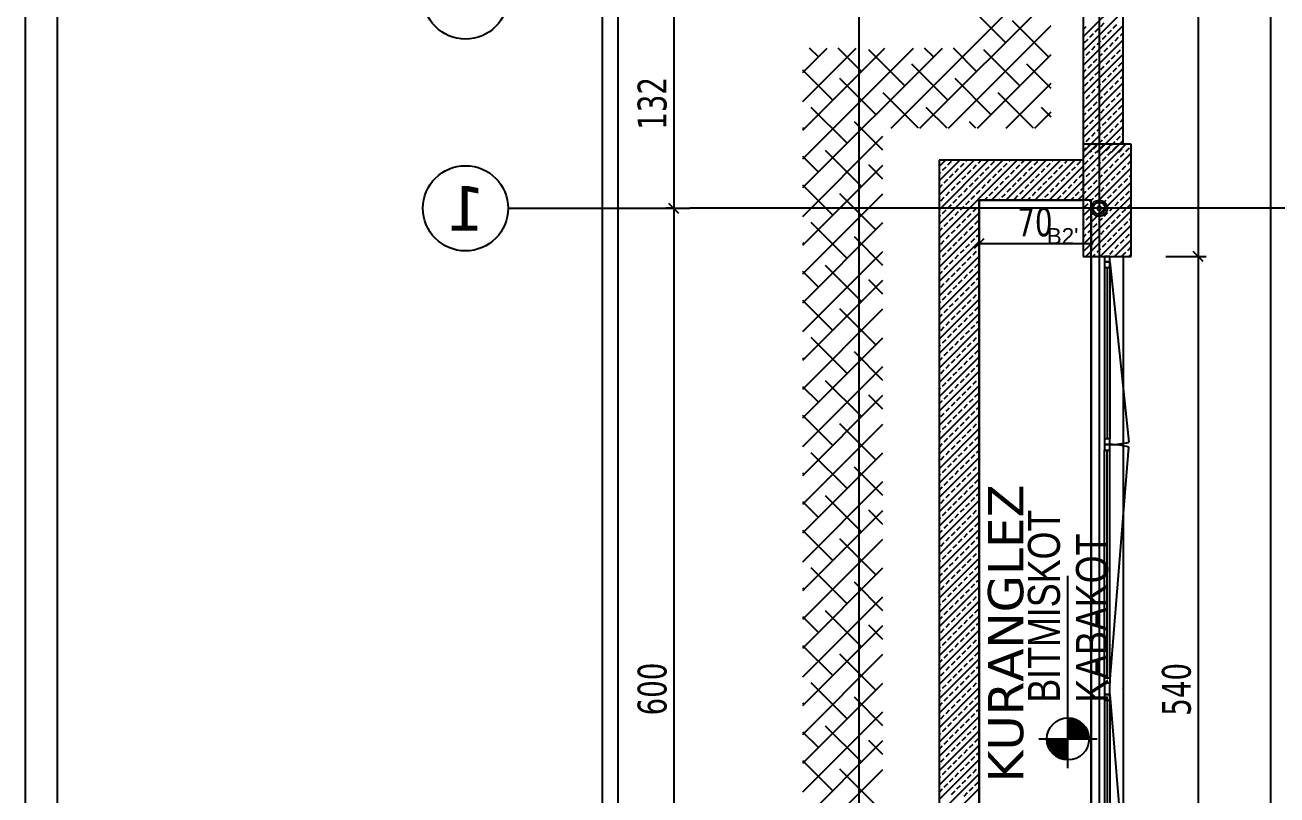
# Model space of a CAD drawing. Header units: millimetres. Extents: x 43168.9 to 43194.6, y -25545.1 to -25543.4.
# Drawn here: x 43170.1119 to 43170.2682, y -25544.0572 to -25543.961 of the extents above; entities that cross this region are included whole.
import ezdxf
from ezdxf.enums import TextEntityAlignment as Align

# ---------------------------------------------------------------- set-up
doc = ezdxf.new("R2010")
doc.units = ezdxf.units.MM
doc.header["$LTSCALE"] = 200
doc.linetypes.add('DASHDOT2', pattern=[0.5, 0.25, -0.125, 0, -0.125])
for name, color, linetype in [('aks_sgh', 5, 'DASHDOT2'), ('arsasiniri_sgh', 10, 'Continuous'), ('cam_sgh', 1, 'Continuous'), ('dograma_sgh', 43, 'Continuous'), ('gor-3_sgh', 191, 'Continuous'), ('gor-4_sgh', 17, 'Continuous'), ('kolon-b.a_sgh', 6, 'Continuous'), ('olcuaks_sgh', 41, 'Continuous'), ('olcuic_sgh', 183, 'Continuous'), ('pafta_sgh', 11, 'Continuous'), ('tarama-betonarme_sgh', 223, 'Continuous'), ('tarama-zemin_sgh', 197, 'Continuous'), ('yazi-merdi_sgh', 9, 'Continuous')]:
    doc.layers.add(name, color=color, linetype=linetype)
doc.styles.add('1-200', font='arial.ttf', dxfattribs={"height": 60})
doc.styles.add('dim', font='VERDANA.TTF', dxfattribs={"width": 0.7})
doc.styles.add('text1', font='VERDANA.TTF')
doc.styles.add('text2', font='arial.ttf')

msp = doc.modelspace()

# ---------------------------------------------------------------- hatches: boundary and pattern name
h = msp.add_hatch(color=256)
edge = h.paths.add_edge_path()
edge.add_arc((43170.246, -25543.98392), 0.001, 0, 360)
edge = h.paths.add_edge_path(flags=16)
edge.add_arc((43170.246, -25543.98392), 0.00075, 0, 360)

# ---------------------------------------------------------------- linework, layer by layer
at = {"color": 0, "linetype": 'ByBlock', "lineweight": -2}
for p, q in [((43170.19228, -25543.98332), (43170.19348, -25543.98452)), ((43170.19348, -25543.98452), (43170.19228, -25543.98332)), ((43170.2462, -25543.98372), (43170.2458, -25543.98372)), ((43170.2458, -25543.98372), (43170.2458, -25543.98412)), ((43170.24607, -25543.98385), (43170.24593, -25543.98399)), ((43170.24607, -25543.98399), (43170.24593, -25543.98385)), ((43170.2462, -25543.98412), (43170.2462, -25543.98372)), ((43170.2458, -25543.98412), (43170.2462, -25543.98412)), ((43170.2316, -25543.98772), (43170.2304, -25543.98892)), ((43170.2444, -25543.98892), (43170.2456, -25543.98772)), ((43170.25774, -25543.98932), (43170.25894, -25543.99052)), ((43170.25894, -25543.99052), (43170.25774, -25543.98932))]:
    msp.add_line(p, q, dxfattribs=at)
for p, q in [((43170.1722, -25543.98392), (43170.19488, -25543.98392)), ((43170.24212, -25544.04754), (43170.2421, -25544.04755)), ((43170.24234, -25544.04755), (43170.2421, -25544.04778)), ((43170.24253, -25544.04758), (43170.2421, -25544.048)), ((43170.24272, -25544.04761), (43170.2421, -25544.04823)), ((43170.24289, -25544.04766), (43170.2421, -25544.04845)), ((43170.24457, -25544.05016), (43170.2421, -25544.04769)), ((43170.24306, -25544.04772), (43170.2421, -25544.04868)), ((43170.24321, -25544.04779), (43170.2421, -25544.0489)), ((43170.24337, -25544.04786), (43170.2421, -25544.04913)), ((43170.24435, -25544.05016), (43170.2421, -25544.04792)), ((43170.2435, -25544.04795), (43170.2421, -25544.04935)), ((43170.24472, -25544.05009), (43170.24218, -25544.04754)), ((43170.24471, -25544.04984), (43170.24242, -25544.04756)), ((43170.24465, -25544.04957), (43170.24269, -25544.0476)), ((43170.24456, -25544.04925), (43170.24301, -25544.0477)), ((43170.24436, -25544.04882), (43170.24345, -25544.04791)), ((43170.24364, -25544.04804), (43170.2421, -25544.04957)), ((43170.24413, -25544.05016), (43170.2421, -25544.04814)), ((43170.24377, -25544.04814), (43170.2421, -25544.0498)), ((43170.24389, -25544.04824), (43170.2421, -25544.05002)), ((43170.2439, -25544.05016), (43170.2421, -25544.04837)), ((43170.24368, -25544.05016), (43170.2421, -25544.04859)), ((43170.24345, -25544.05016), (43170.2421, -25544.04881)), ((43170.24323, -25544.05016), (43170.2421, -25544.04904)), ((43170.243, -25544.05016), (43170.2421, -25544.04926)), ((43170.24278, -25544.05016), (43170.2421, -25544.04949)), ((43170.244, -25544.04835), (43170.24219, -25544.05016)), ((43170.2441, -25544.04847), (43170.24242, -25544.05016)), ((43170.24421, -25544.0486), (43170.24264, -25544.05016)), ((43170.2443, -25544.04873), (43170.24286, -25544.05016)), ((43170.24438, -25544.04887), (43170.24309, -25544.05016)), ((43170.24446, -25544.04902), (43170.24331, -25544.05016)), ((43170.24453, -25544.04917), (43170.24354, -25544.05016)), ((43170.24459, -25544.04933), (43170.24376, -25544.05016)), ((43170.24464, -25544.04951), (43170.24399, -25544.05016)), ((43170.2395, -25544.05016), (43170.23948, -25544.05018)), ((43170.24203, -25544.05278), (43170.23948, -25544.05023)), ((43170.23972, -25544.05016), (43170.23949, -25544.05039)), ((43170.24179, -25544.05276), (43170.2395, -25544.05048)), ((43170.23995, -25544.05016), (43170.23952, -25544.05059)), ((43170.24017, -25544.05016), (43170.23955, -25544.05078)), ((43170.24151, -25544.05271), (43170.23955, -25544.05075)), ((43170.2404, -25544.05016), (43170.23961, -25544.05095)), ((43170.2421, -25544.05263), (43170.23964, -25544.05016)), ((43170.24119, -25544.05262), (43170.23964, -25544.05107)), ((43170.24062, -25544.05016), (43170.23966, -25544.05112)), ((43170.24084, -25544.05016), (43170.23973, -25544.05127)), ((43170.24107, -25544.05016), (43170.2398, -25544.05143)), ((43170.2421, -25544.05241), (43170.23986, -25544.05016)), ((43170.24129, -25544.05016), (43170.23989, -25544.05156)), ((43170.24152, -25544.05016), (43170.23998, -25544.0517)), ((43170.2421, -25544.05218), (43170.24008, -25544.05016)), ((43170.24174, -25544.05016), (43170.24008, -25544.05182)), ((43170.24197, -25544.05016), (43170.24019, -25544.05194)), ((43170.2421, -25544.05025), (43170.24029, -25544.05206)), ((43170.2421, -25544.05196), (43170.24031, -25544.05016)), ((43170.2421, -25544.05047), (43170.24042, -25544.05216)), ((43170.2421, -25544.05173), (43170.24053, -25544.05016)), ((43170.2421, -25544.0507), (43170.24054, -25544.05226)), ((43170.2421, -25544.05092), (43170.24067, -25544.05236)), ((43170.2421, -25544.05151), (43170.24076, -25544.05016)), ((43170.2421, -25544.05128), (43170.24098, -25544.05016)), ((43170.2421, -25544.05106), (43170.24121, -25544.05016)), ((43170.2421, -25544.05084), (43170.24143, -25544.05016)), ((43170.2421, -25544.05061), (43170.24166, -25544.05016)), ((43170.2421, -25544.05039), (43170.24188, -25544.05016)), ((43170.24255, -25544.05016), (43170.2421, -25544.04971)), ((43170.24233, -25544.05016), (43170.2421, -25544.04994)), ((43170.24468, -25544.04969), (43170.24421, -25544.05016)), ((43170.24471, -25544.04989), (43170.24444, -25544.05016)), ((43170.24472, -25544.0501), (43170.24466, -25544.05016)), ((43170.24076, -25544.05241), (43170.23985, -25544.0515)), ((43170.2421, -25544.05115), (43170.24081, -25544.05244)), ((43170.2421, -25544.05137), (43170.24096, -25544.05252)), ((43170.2421, -25544.0516), (43170.24112, -25544.05258)), ((43170.2421, -25544.05182), (43170.24127, -25544.05265)), ((43170.2421, -25544.05204), (43170.24145, -25544.0527)), ((43170.2421, -25544.05227), (43170.24163, -25544.05274)), ((43170.2421, -25544.05249), (43170.24183, -25544.05277)), ((43170.2421, -25544.05272), (43170.24204, -25544.05278))]:
    msp.add_line(p, q)
at = {"color": 0}
for p, q in [((43170.2421, -25544.05379), (43170.2421, -25544.02979)), ((43170.23848, -25544.05016), (43170.24573, -25544.05016))]:
    msp.add_line(p, q, dxfattribs=at)
at = {"linetype": 'Continuous'}
for centre in [(43170.16688, -25543.95748), (43170.16688, -25543.98392)]:
    msp.add_circle(centre, 0.00532, dxfattribs=at)
at = {"color": 0, "linetype": 'Continuous', "lineweight": -2}
for radius in [0.001, 0.00075]:
    msp.add_circle((43170.246, -25543.98392), radius, dxfattribs=at)
at = {"color": 0}
msp.add_circle((43170.2421, -25544.05016), 0.00263, dxfattribs=at)
at = {"layer": 'aks_sgh'}
for p, q in [((43170.216, -25543.74092), (43170.216, -25544.78992)), ((43170.246, -25543.74092), (43170.246, -25544.78992)), ((43171.17088, -25543.98392), (43170.19488, -25543.98392))]:
    msp.add_line(p, q, dxfattribs=at)
at = {"layer": 'arsasiniri_sgh', "color": 14}
msp.add_line((43170.184, -25544.89), (43170.184, -25543.58847), dxfattribs=at)
at = {"layer": 'cam_sgh'}
for p, q in [((43170.247, -25543.99132), (43170.247, -25544.01272)), ((43170.247, -25544.04252), (43170.247, -25544.01412)), ((43170.247, -25544.04532), (43170.247, -25544.07372))]:
    msp.add_line(p, q, dxfattribs=at)
at = {"layer": 'dograma_sgh'}
for p, q in [((43170.24665, -25543.98992), (43170.24665, -25543.99062)), ((43170.24735, -25543.98992), (43170.24665, -25543.98992)), ((43170.24735, -25543.99062), (43170.24735, -25543.98992)), ((43170.24665, -25543.99062), (43170.24735, -25543.99062)), ((43170.24665, -25543.99062), (43170.24665, -25543.99132)), ((43170.24735, -25543.99062), (43170.24665, -25543.99062)), ((43170.24665, -25543.99132), (43170.24735, -25543.99132)), ((43170.24735, -25543.99062), (43170.24971, -25544.01311)), ((43170.24735, -25543.99132), (43170.24735, -25543.99062)), ((43170.24665, -25544.01272), (43170.24665, -25544.01342)), ((43170.24735, -25544.01272), (43170.24665, -25544.01272)), ((43170.24665, -25544.01342), (43170.24665, -25544.01412)), ((43170.24735, -25544.01342), (43170.24665, -25544.01342)), ((43170.24665, -25544.01342), (43170.24735, -25544.01342)), ((43170.24735, -25544.01342), (43170.24735, -25544.01272)), ((43170.24735, -25544.01412), (43170.24735, -25544.01342)), ((43170.24665, -25544.01412), (43170.24735, -25544.01412)), ((43170.24735, -25544.04322), (43170.24971, -25544.01373)), ((43170.24665, -25544.04322), (43170.24665, -25544.04252)), ((43170.24665, -25544.04252), (43170.24735, -25544.04252)), ((43170.24735, -25544.04322), (43170.24665, -25544.04322)), ((43170.24665, -25544.04322), (43170.24665, -25544.04462)), ((43170.24735, -25544.04322), (43170.24665, -25544.04322)), ((43170.24735, -25544.04252), (43170.24735, -25544.04322)), ((43170.24735, -25544.04462), (43170.24735, -25544.04322)), ((43170.24665, -25544.04462), (43170.24735, -25544.04462)), ((43170.24665, -25544.04462), (43170.24665, -25544.04532)), ((43170.24735, -25544.04462), (43170.24665, -25544.04462)), ((43170.24735, -25544.04462), (43170.24971, -25544.07411)), ((43170.24735, -25544.04532), (43170.24735, -25544.04462)), ((43170.24665, -25544.04532), (43170.24735, -25544.04532))]:
    msp.add_line(p, q, dxfattribs=at)
for centre, start, end in [((43170.24735, -25544.00432), 270, 285), ((43170.24735, -25544.02252), 75, 90)]:
    msp.add_arc(centre, 0.0091, start, end, dxfattribs=at)
at = {"layer": 'gor-3_sgh'}
for p, q in [((43170.245, -25543.98992), (43170.245, -25544.09792)), ((43170.249, -25543.98992), (43170.249, -25544.09792))]:
    msp.add_line(p, q, dxfattribs=at)
for p in [(43170.249, -25544.01342), (43170.249, -25544.01362), (43170.249, -25544.04392), (43170.249, -25544.04392)]:
    msp.add_point(p, dxfattribs=at)
at = {"layer": 'gor-4_sgh'}
for p, q in [((43170.24665, -25543.99132), (43170.24665, -25544.01272)), ((43170.24735, -25543.99132), (43170.24735, -25544.01272)), ((43170.24665, -25544.04252), (43170.24665, -25544.01412)), ((43170.24735, -25544.04252), (43170.24735, -25544.01412)), ((43170.24665, -25544.04532), (43170.24665, -25544.07372)), ((43170.24735, -25544.04532), (43170.24735, -25544.07372))]:
    msp.add_line(p, q, dxfattribs=at)
at = {"layer": 'kolon-b.a_sgh'}
for p, q in [((43170.244, -25543.91192), (43170.244, -25543.97792)), ((43170.249, -25543.97592), (43170.249, -25543.91192)), ((43170.25, -25543.97592), (43170.244, -25543.97592)), ((43170.244, -25543.97592), (43170.244, -25543.98992)), ((43170.25, -25543.98992), (43170.25, -25543.97592)), ((43170.244, -25543.97792), (43170.226, -25543.97792)), ((43170.226, -25543.97792), (43170.226, -25544.10992)), ((43170.231, -25544.10492), (43170.231, -25543.98292)), ((43170.231, -25543.98292), (43170.244, -25543.98292)), ((43170.244, -25543.98992), (43170.25, -25543.98992))]:
    msp.add_line(p, q, dxfattribs=at)
at = {"layer": 'olcuaks_sgh'}
for p, q in [((43170.18588, -25543.79213), (43170.18588, -25544.78874)), ((43170.19288, -25543.95723), (43170.19288, -25543.98417)), ((43170.19288, -25543.98367), (43170.19288, -25544.10417)), ((43170.19288, -25543.98392), (43170.19188, -25543.98392)), ((43170.19288, -25543.98392), (43170.19188, -25543.98392))]:
    msp.add_line(p, q, dxfattribs=at)
at = {"layer": 'olcuic_sgh'}
for p, q in [((43170.25834, -25543.91167), (43170.25834, -25543.99017)), ((43170.26739, -25543.91167), (43170.26739, -25544.78367)), ((43170.231, -25543.98492), (43170.231, -25543.98932)), ((43170.245, -25543.98492), (43170.245, -25543.98932)), ((43170.23075, -25543.98832), (43170.24525, -25543.98832)), ((43170.25434, -25543.98992), (43170.25934, -25543.98992)), ((43170.25434, -25543.98992), (43170.25934, -25543.98992)), ((43170.25834, -25543.98967), (43170.25834, -25544.09817))]:
    msp.add_line(p, q, dxfattribs=at)
at = {"layer": 'pafta_sgh'}
for p, q in [((43170.11188, -25543.526), (43170.11188, -25544.954)), ((43170.11588, -25543.53), (43170.11588, -25544.95))]:
    msp.add_line(p, q, dxfattribs=at)
at = {"layer": 'tarama-betonarme_sgh'}
for p, q in [((43170.244, -25543.96251), (43170.249, -25543.95751)), ((43170.244, -25543.9643), (43170.249, -25543.9593)), ((43170.244, -25543.9661), (43170.249, -25543.9611)), ((43170.244, -25543.96161), (43170.24439, -25543.96122)), ((43170.24551, -25543.96189), (43170.24596, -25543.96144)), ((43170.24619, -25543.96122), (43170.24664, -25543.96077)), ((43170.24709, -25543.96212), (43170.24754, -25543.96167)), ((43170.24776, -25543.96144), (43170.24821, -25543.96099)), ((43170.244, -25543.9679), (43170.249, -25543.9629)), ((43170.24417, -25543.96324), (43170.24462, -25543.96279)), ((43170.24484, -25543.96256), (43170.24529, -25543.96212)), ((43170.24574, -25543.96346), (43170.24619, -25543.96301)), ((43170.24641, -25543.96279), (43170.24686, -25543.96234)), ((43170.24731, -25543.96369), (43170.24776, -25543.96324)), ((43170.24798, -25543.96301), (43170.24843, -25543.96256)), ((43170.24866, -25543.96234), (43170.249, -25543.962)), ((43170.244, -25543.96969), (43170.249, -25543.96469)), ((43170.244, -25543.9652), (43170.24417, -25543.96503)), ((43170.24439, -25543.96481), (43170.24484, -25543.96436)), ((43170.24507, -25543.96414), (43170.24551, -25543.96369)), ((43170.24596, -25543.96503), (43170.24641, -25543.96458)), ((43170.24664, -25543.96436), (43170.24709, -25543.96391)), ((43170.24754, -25543.96526), (43170.24798, -25543.96481)), ((43170.24821, -25543.96458), (43170.24866, -25543.96414)), ((43170.24888, -25543.96391), (43170.249, -25543.96379)), ((43170.244, -25543.97149), (43170.249, -25543.96649)), ((43170.244, -25543.967), (43170.24439, -25543.96661)), ((43170.24462, -25543.96638), (43170.24507, -25543.96593)), ((43170.24529, -25543.96571), (43170.24574, -25543.96526)), ((43170.24619, -25543.96661), (43170.24664, -25543.96616)), ((43170.24686, -25543.96593), (43170.24731, -25543.96548)), ((43170.24776, -25543.96683), (43170.24821, -25543.96638)), ((43170.24843, -25543.96616), (43170.24888, -25543.96571)), ((43170.24417, -25543.96863), (43170.24462, -25543.96818)), ((43170.24484, -25543.96795), (43170.24529, -25543.9675)), ((43170.24551, -25543.96728), (43170.24596, -25543.96683)), ((43170.24641, -25543.96818), (43170.24686, -25543.96773)), ((43170.24709, -25543.9675), (43170.24754, -25543.96705)), ((43170.24798, -25543.9684), (43170.24843, -25543.96795)), ((43170.24866, -25543.96773), (43170.249, -25543.96739)), ((43170.244, -25543.97328), (43170.249, -25543.96828)), ((43170.24439, -25543.9702), (43170.24484, -25543.96975)), ((43170.24507, -25543.96952), (43170.24551, -25543.96907)), ((43170.24574, -25543.96885), (43170.24619, -25543.9684)), ((43170.24664, -25543.96975), (43170.24709, -25543.9693)), ((43170.24731, -25543.96907), (43170.24776, -25543.96863)), ((43170.24821, -25543.96997), (43170.24866, -25543.96952)), ((43170.24888, -25543.9693), (43170.249, -25543.96918)), ((43170.244, -25543.97508), (43170.249, -25543.97008)), ((43170.244, -25543.97059), (43170.24417, -25543.97042)), ((43170.24462, -25543.97177), (43170.24507, -25543.97132)), ((43170.24529, -25543.9711), (43170.24574, -25543.97065)), ((43170.24596, -25543.97042), (43170.24641, -25543.96997)), ((43170.24686, -25543.97132), (43170.24731, -25543.97087)), ((43170.24754, -25543.97065), (43170.24798, -25543.9702)), ((43170.24843, -25543.97154), (43170.24888, -25543.9711)), ((43170.244, -25543.97688), (43170.249, -25543.97188)), ((43170.244, -25543.97239), (43170.24439, -25543.97199)), ((43170.24484, -25543.97334), (43170.24529, -25543.97289)), ((43170.24551, -25543.97267), (43170.24596, -25543.97222)), ((43170.24619, -25543.97199), (43170.24664, -25543.97154)), ((43170.24709, -25543.97289), (43170.24754, -25543.97244)), ((43170.24776, -25543.97222), (43170.24821, -25543.97177)), ((43170.24866, -25543.97312), (43170.249, -25543.97277)), ((43170.24417, -25543.97401), (43170.24462, -25543.97356)), ((43170.24507, -25543.97491), (43170.24551, -25543.97446)), ((43170.24574, -25543.97424), (43170.24619, -25543.97379)), ((43170.24575, -25543.97692), (43170.249, -25543.97367)), ((43170.24641, -25543.97356), (43170.24686, -25543.97312)), ((43170.24731, -25543.97446), (43170.24776, -25543.97401)), ((43170.24798, -25543.97379), (43170.24843, -25543.97334)), ((43170.244, -25543.97598), (43170.24417, -25543.97581)), ((43170.244, -25543.97767), (43170.24575, -25543.97592)), ((43170.244, -25543.97947), (43170.24755, -25543.97592)), ((43170.244, -25543.98126), (43170.24934, -25543.97592)), ((43170.24439, -25543.97559), (43170.24484, -25543.97514)), ((43170.24462, -25543.97616), (43170.24485, -25543.97592)), ((43170.24529, -25543.97648), (43170.24574, -25543.97603)), ((43170.24596, -25543.97581), (43170.24641, -25543.97536)), ((43170.24619, -25543.97638), (43170.24664, -25543.97593)), ((43170.24664, -25543.97514), (43170.24709, -25543.97469)), ((43170.24754, -25543.97603), (43170.24798, -25543.97559)), ((43170.24755, -25543.97692), (43170.249, -25543.97547)), ((43170.24821, -25543.97536), (43170.24866, -25543.97491)), ((43170.24843, -25543.97593), (43170.24845, -25543.97592)), ((43170.24888, -25543.97469), (43170.249, -25543.97457)), ((43170.244, -25543.97677), (43170.24439, -25543.97638)), ((43170.244, -25543.98306), (43170.25, -25543.97706)), ((43170.24484, -25543.97773), (43170.24529, -25543.97728)), ((43170.24485, -25543.97692), (43170.24507, -25543.97671)), ((43170.24551, -25543.97705), (43170.24596, -25543.97661)), ((43170.24641, -25543.97795), (43170.24686, -25543.9775)), ((43170.24686, -25543.97671), (43170.24731, -25543.97626)), ((43170.24709, -25543.97728), (43170.24754, -25543.97683)), ((43170.24776, -25543.97661), (43170.24821, -25543.97616)), ((43170.24845, -25543.97692), (43170.24888, -25543.97648)), ((43170.24866, -25543.9775), (43170.24911, -25543.97705)), ((43170.24933, -25543.97683), (43170.24978, -25543.97638)), ((43170.226, -25543.97871), (43170.22679, -25543.97792)), ((43170.226, -25543.98051), (43170.22859, -25543.97792)), ((43170.226, -25543.9823), (43170.23038, -25543.97792)), ((43170.226, -25543.9841), (43170.23218, -25543.97792)), ((43170.226, -25543.9859), (43170.23398, -25543.97792)), ((43170.226, -25543.98769), (43170.23577, -25543.97792)), ((43170.22643, -25543.97918), (43170.22688, -25543.97873)), ((43170.22711, -25543.9785), (43170.22755, -25543.97805)), ((43170.228, -25543.9794), (43170.22845, -25543.97895)), ((43170.22868, -25543.97873), (43170.22913, -25543.97828)), ((43170.22935, -25543.97805), (43170.22949, -25543.97792)), ((43170.22957, -25543.97963), (43170.23002, -25543.97918)), ((43170.23025, -25543.97895), (43170.2307, -25543.9785)), ((43170.23092, -25543.97828), (43170.23128, -25543.97792)), ((43170.23182, -25543.97918), (43170.23227, -25543.97873)), ((43170.23249, -25543.9785), (43170.23294, -25543.97805)), ((43170.23257, -25543.98292), (43170.23757, -25543.97792)), ((43170.23339, -25543.9794), (43170.23384, -25543.97895)), ((43170.23406, -25543.97873), (43170.23451, -25543.97828)), ((43170.23436, -25543.98292), (43170.23936, -25543.97792)), ((43170.23474, -25543.97805), (43170.23487, -25543.97792)), ((43170.23496, -25543.97963), (43170.23541, -25543.97918)), ((43170.23564, -25543.97895), (43170.23609, -25543.9785)), ((43170.23616, -25543.98292), (43170.24116, -25543.97792)), ((43170.23631, -25543.97828), (43170.23667, -25543.97792)), ((43170.23721, -25543.97918), (43170.23766, -25543.97873)), ((43170.23788, -25543.9785), (43170.23833, -25543.97805)), ((43170.23796, -25543.98292), (43170.24296, -25543.97792)), ((43170.23878, -25543.9794), (43170.23923, -25543.97895)), ((43170.23945, -25543.97873), (43170.2399, -25543.97828)), ((43170.23975, -25543.98292), (43170.244, -25543.97867)), ((43170.24013, -25543.97805), (43170.24026, -25543.97792)), ((43170.24035, -25543.97963), (43170.2408, -25543.97918)), ((43170.24102, -25543.97895), (43170.24147, -25543.9785)), ((43170.2417, -25543.97828), (43170.24206, -25543.97792)), ((43170.2426, -25543.97918), (43170.24305, -25543.97873)), ((43170.24327, -25543.9785), (43170.24372, -25543.97805)), ((43170.244, -25543.98486), (43170.25, -25543.97886)), ((43170.24417, -25543.9784), (43170.24462, -25543.97795)), ((43170.24507, -25543.9793), (43170.24551, -25543.97885)), ((43170.24574, -25543.97863), (43170.24619, -25543.97818)), ((43170.24664, -25543.97952), (43170.24709, -25543.97908)), ((43170.24731, -25543.97885), (43170.24776, -25543.9784)), ((43170.24798, -25543.97818), (43170.24843, -25543.97773)), ((43170.24888, -25543.97908), (43170.24933, -25543.97863)), ((43170.24956, -25543.9784), (43170.25, -25543.97796)), ((43170.226, -25543.97961), (43170.22621, -25543.9794)), ((43170.22666, -25543.98075), (43170.22711, -25543.9803)), ((43170.22733, -25543.98008), (43170.22778, -25543.97963)), ((43170.22823, -25543.98097), (43170.22868, -25543.98052)), ((43170.2289, -25543.9803), (43170.22935, -25543.97985)), ((43170.23047, -25543.98052), (43170.23092, -25543.98008)), ((43170.23115, -25543.97985), (43170.2316, -25543.9794)), ((43170.23204, -25543.98075), (43170.23249, -25543.9803)), ((43170.23272, -25543.98008), (43170.23317, -25543.97963)), ((43170.23362, -25543.98097), (43170.23406, -25543.98052)), ((43170.23429, -25543.9803), (43170.23474, -25543.97985)), ((43170.23586, -25543.98052), (43170.23631, -25543.98008)), ((43170.23653, -25543.97985), (43170.23698, -25543.9794)), ((43170.23743, -25543.98075), (43170.23788, -25543.9803)), ((43170.23811, -25543.98008), (43170.23856, -25543.97963)), ((43170.239, -25543.98097), (43170.23945, -25543.98052)), ((43170.23968, -25543.9803), (43170.24013, -25543.97985)), ((43170.24125, -25543.98052), (43170.2417, -25543.98008)), ((43170.24155, -25543.98292), (43170.244, -25543.98047)), ((43170.24192, -25543.97985), (43170.24237, -25543.9794)), ((43170.24282, -25543.98075), (43170.24327, -25543.9803)), ((43170.24349, -25543.98008), (43170.24394, -25543.97963)), ((43170.244, -25543.98037), (43170.24417, -25543.9802)), ((43170.244, -25543.98665), (43170.25, -25543.98065)), ((43170.24439, -25543.97997), (43170.24484, -25543.97952)), ((43170.24529, -25543.98087), (43170.24574, -25543.98042)), ((43170.24596, -25543.9802), (43170.24641, -25543.97975)), ((43170.24686, -25543.9811), (43170.24731, -25543.98065)), ((43170.24754, -25543.98042), (43170.24798, -25543.97997)), ((43170.24821, -25543.97975), (43170.24866, -25543.9793)), ((43170.24911, -25543.98065), (43170.24956, -25543.9802)), ((43170.24978, -25543.97997), (43170.25, -25543.97975)), ((43170.226, -25543.98141), (43170.22643, -25543.98097)), ((43170.22688, -25543.98232), (43170.22733, -25543.98187)), ((43170.22755, -25543.98165), (43170.228, -25543.9812)), ((43170.22845, -25543.98255), (43170.2289, -25543.9821)), ((43170.22913, -25543.98187), (43170.22957, -25543.98142)), ((43170.2298, -25543.9812), (43170.23025, -25543.98075)), ((43170.2307, -25543.9821), (43170.23115, -25543.98165)), ((43170.23137, -25543.98142), (43170.23182, -25543.98097)), ((43170.23227, -25543.98232), (43170.23272, -25543.98187)), ((43170.23294, -25543.98165), (43170.23339, -25543.9812)), ((43170.23384, -25543.98255), (43170.23429, -25543.9821)), ((43170.23451, -25543.98187), (43170.23496, -25543.98142)), ((43170.23519, -25543.9812), (43170.23564, -25543.98075)), ((43170.23609, -25543.9821), (43170.23653, -25543.98165)), ((43170.23676, -25543.98142), (43170.23721, -25543.98097)), ((43170.23766, -25543.98232), (43170.23811, -25543.98187)), ((43170.23833, -25543.98165), (43170.23878, -25543.9812)), ((43170.23923, -25543.98255), (43170.23968, -25543.9821)), ((43170.2399, -25543.98187), (43170.24035, -25543.98142)), ((43170.24058, -25543.9812), (43170.24102, -25543.98075)), ((43170.24147, -25543.9821), (43170.24192, -25543.98165)), ((43170.24215, -25543.98142), (43170.2426, -25543.98097)), ((43170.24305, -25543.98232), (43170.24349, -25543.98187)), ((43170.24334, -25543.98292), (43170.244, -25543.98226)), ((43170.24372, -25543.98165), (43170.244, -25543.98137)), ((43170.244, -25543.98216), (43170.24439, -25543.98177)), ((43170.24462, -25543.98155), (43170.24507, -25543.9811)), ((43170.24551, -25543.98244), (43170.24596, -25543.98199)), ((43170.24619, -25543.98177), (43170.24664, -25543.98132)), ((43170.24709, -25543.98267), (43170.24754, -25543.98222)), ((43170.24776, -25543.98199), (43170.24821, -25543.98155)), ((43170.24843, -25543.98132), (43170.24888, -25543.98087)), ((43170.24933, -25543.98222), (43170.24978, -25543.98177)), ((43170.22621, -25543.98299), (43170.22666, -25543.98255)), ((43170.22711, -25543.98389), (43170.22755, -25543.98344)), ((43170.22778, -25543.98322), (43170.22823, -25543.98277)), ((43170.22868, -25543.98412), (43170.22913, -25543.98367)), ((43170.22935, -25543.98344), (43170.2298, -25543.98299)), ((43170.23002, -25543.98277), (43170.23047, -25543.98232)), ((43170.23092, -25543.98367), (43170.231, -25543.98359)), ((43170.23167, -25543.98292), (43170.23204, -25543.98255)), ((43170.23347, -25543.98292), (43170.23362, -25543.98277)), ((43170.23541, -25543.98277), (43170.23586, -25543.98232)), ((43170.23706, -25543.98292), (43170.23743, -25543.98255)), ((43170.23885, -25543.98292), (43170.239, -25543.98277)), ((43170.2408, -25543.98277), (43170.24125, -25543.98232)), ((43170.24245, -25543.98292), (43170.24282, -25543.98255)), ((43170.244, -25543.98845), (43170.25, -25543.98245)), ((43170.24417, -25543.98379), (43170.24462, -25543.98334)), ((43170.24484, -25543.98312), (43170.24529, -25543.98267)), ((43170.24574, -25543.98401), (43170.24619, -25543.98357)), ((43170.24641, -25543.98334), (43170.24686, -25543.98289)), ((43170.24731, -25543.98424), (43170.24776, -25543.98379)), ((43170.24798, -25543.98357), (43170.24843, -25543.98312)), ((43170.24866, -25543.98289), (43170.24911, -25543.98244)), ((43170.24956, -25543.98379), (43170.25, -25543.98335)), ((43170.226, -25543.98949), (43170.231, -25543.98449)), ((43170.226, -25543.985), (43170.22621, -25543.98479)), ((43170.22643, -25543.98457), (43170.22688, -25543.98412)), ((43170.22733, -25543.98546), (43170.22778, -25543.98501)), ((43170.228, -25543.98479), (43170.22845, -25543.98434)), ((43170.2289, -25543.98569), (43170.22935, -25543.98524)), ((43170.22957, -25543.98501), (43170.23002, -25543.98457)), ((43170.23025, -25543.98434), (43170.2307, -25543.98389)), ((43170.24432, -25543.98992), (43170.25, -25543.98424)), ((43170.24439, -25543.98536), (43170.24484, -25543.98491)), ((43170.24507, -25543.98469), (43170.24551, -25543.98424)), ((43170.24596, -25543.98559), (43170.24641, -25543.98514)), ((43170.24664, -25543.98491), (43170.24709, -25543.98446)), ((43170.24754, -25543.98581), (43170.24798, -25543.98536)), ((43170.24821, -25543.98514), (43170.24866, -25543.98469)), ((43170.24888, -25543.98446), (43170.24933, -25543.98401)), ((43170.24978, -25543.98536), (43170.25, -25543.98514)), ((43170.226, -25543.99128), (43170.231, -25543.98628)), ((43170.226, -25543.98679), (43170.22643, -25543.98636)), ((43170.22666, -25543.98614), (43170.22711, -25543.98569)), ((43170.22755, -25543.98704), (43170.228, -25543.98659)), ((43170.22823, -25543.98636), (43170.22868, -25543.98591)), ((43170.22913, -25543.98726), (43170.22957, -25543.98681)), ((43170.2298, -25543.98659), (43170.23025, -25543.98614)), ((43170.23047, -25543.98591), (43170.23092, -25543.98546)), ((43170.244, -25543.98575), (43170.24417, -25543.98559)), ((43170.24462, -25543.98693), (43170.24507, -25543.98648)), ((43170.24529, -25543.98626), (43170.24574, -25543.98581)), ((43170.24612, -25543.98992), (43170.25, -25543.98604)), ((43170.24619, -25543.98716), (43170.24664, -25543.98671)), ((43170.24686, -25543.98648), (43170.24731, -25543.98604)), ((43170.24776, -25543.98738), (43170.24821, -25543.98693)), ((43170.24843, -25543.98671), (43170.24888, -25543.98626)), ((43170.24911, -25543.98604), (43170.24956, -25543.98559)), ((43170.226, -25543.99308), (43170.231, -25543.98808)), ((43170.22621, -25543.98838), (43170.22666, -25543.98793)), ((43170.22688, -25543.98771), (43170.22733, -25543.98726)), ((43170.22778, -25543.98861), (43170.22823, -25543.98816)), ((43170.22845, -25543.98793), (43170.2289, -25543.98748)), ((43170.22935, -25543.98883), (43170.2298, -25543.98838)), ((43170.23002, -25543.98816), (43170.23047, -25543.98771)), ((43170.2307, -25543.98748), (43170.231, -25543.98718)), ((43170.244, -25543.98755), (43170.24439, -25543.98716)), ((43170.24484, -25543.9885), (43170.24529, -25543.98806)), ((43170.24551, -25543.98783), (43170.24596, -25543.98738)), ((43170.24641, -25543.98873), (43170.24686, -25543.98828)), ((43170.24709, -25543.98806), (43170.24754, -25543.98761)), ((43170.24792, -25543.98992), (43170.25, -25543.98784)), ((43170.24798, -25543.98895), (43170.24843, -25543.9885)), ((43170.24866, -25543.98828), (43170.24911, -25543.98783)), ((43170.24933, -25543.98761), (43170.24978, -25543.98716)), ((43170.226, -25543.99488), (43170.231, -25543.98988)), ((43170.22643, -25543.98995), (43170.22688, -25543.9895)), ((43170.22711, -25543.98928), (43170.22755, -25543.98883)), ((43170.228, -25543.99018), (43170.22845, -25543.98973)), ((43170.22868, -25543.9895), (43170.22913, -25543.98906)), ((43170.22957, -25543.9904), (43170.23002, -25543.98995)), ((43170.23025, -25543.98973), (43170.2307, -25543.98928)), ((43170.23092, -25543.98906), (43170.231, -25543.98898)), ((43170.24417, -25543.98918), (43170.24462, -25543.98873)), ((43170.24522, -25543.98992), (43170.24551, -25543.98963)), ((43170.24574, -25543.9894), (43170.24619, -25543.98895)), ((43170.24702, -25543.98992), (43170.24709, -25543.98985)), ((43170.24731, -25543.98963), (43170.24776, -25543.98918)), ((43170.24888, -25543.98985), (43170.24933, -25543.9894)), ((43170.24956, -25543.98918), (43170.25, -25543.98873)), ((43170.24971, -25543.98992), (43170.25, -25543.98963)), ((43170.226, -25543.99039), (43170.22621, -25543.99018)), ((43170.226, -25543.99667), (43170.231, -25543.99167)), ((43170.22666, -25543.99153), (43170.22711, -25543.99108)), ((43170.22733, -25543.99085), (43170.22778, -25543.9904)), ((43170.22823, -25543.99175), (43170.22868, -25543.9913)), ((43170.2289, -25543.99108), (43170.22935, -25543.99063)), ((43170.2298, -25543.99197), (43170.23025, -25543.99153)), ((43170.23047, -25543.9913), (43170.23092, -25543.99085)), ((43170.226, -25543.99218), (43170.22643, -25543.99175)), ((43170.22688, -25543.9931), (43170.22733, -25543.99265)), ((43170.22755, -25543.99242), (43170.228, -25543.99197)), ((43170.22845, -25543.99332), (43170.2289, -25543.99287)), ((43170.22913, -25543.99265), (43170.22957, -25543.9922)), ((43170.23002, -25543.99355), (43170.23047, -25543.9931)), ((43170.2307, -25543.99287), (43170.231, -25543.99257)), ((43170.226, -25543.99847), (43170.231, -25543.99347)), ((43170.22621, -25543.99377), (43170.22666, -25543.99332)), ((43170.22711, -25543.99467), (43170.22755, -25543.99422)), ((43170.22778, -25543.99399), (43170.22823, -25543.99355)), ((43170.22868, -25543.99489), (43170.22913, -25543.99444)), ((43170.22935, -25543.99422), (43170.2298, -25543.99377)), ((43170.23025, -25543.99512), (43170.2307, -25543.99467)), ((43170.23092, -25543.99444), (43170.231, -25543.99437)), ((43170.226, -25544.00026), (43170.231, -25543.99526)), ((43170.226, -25543.99577), (43170.22621, -25543.99557)), ((43170.22643, -25543.99534), (43170.22688, -25543.99489)), ((43170.22733, -25543.99624), (43170.22778, -25543.99579)), ((43170.228, -25543.99557), (43170.22845, -25543.99512)), ((43170.2289, -25543.99646), (43170.22935, -25543.99602)), ((43170.22957, -25543.99579), (43170.23002, -25543.99534)), ((43170.23047, -25543.99669), (43170.23092, -25543.99624)), ((43170.226, -25544.00206), (43170.231, -25543.99706)), ((43170.226, -25543.99757), (43170.22643, -25543.99714)), ((43170.22666, -25543.99691), (43170.22711, -25543.99646)), ((43170.22755, -25543.99781), (43170.228, -25543.99736)), ((43170.22823, -25543.99714), (43170.22868, -25543.99669)), ((43170.22913, -25543.99804), (43170.22957, -25543.99759)), ((43170.2298, -25543.99736), (43170.23025, -25543.99691)), ((43170.226, -25544.00386), (43170.231, -25543.99886)), ((43170.22621, -25543.99916), (43170.22666, -25543.99871)), ((43170.22688, -25543.99849), (43170.22733, -25543.99804)), ((43170.22778, -25543.99938), (43170.22823, -25543.99893)), ((43170.22845, -25543.99871), (43170.2289, -25543.99826)), ((43170.22935, -25543.99961), (43170.2298, -25543.99916)), ((43170.23002, -25543.99893), (43170.23047, -25543.99849)), ((43170.2307, -25543.99826), (43170.231, -25543.99796)), ((43170.226, -25544.00565), (43170.231, -25544.00065)), ((43170.226, -25544.00116), (43170.22621, -25544.00095)), ((43170.22643, -25544.00073), (43170.22688, -25544.00028)), ((43170.22711, -25544.00006), (43170.22755, -25543.99961)), ((43170.228, -25544.00095), (43170.22845, -25544.00051)), ((43170.22868, -25544.00028), (43170.22913, -25543.99983)), ((43170.22957, -25544.00118), (43170.23002, -25544.00073)), ((43170.23025, -25544.00051), (43170.2307, -25544.00006)), ((43170.23092, -25543.99983), (43170.231, -25543.99975)), ((43170.226, -25544.00745), (43170.231, -25544.00245)), ((43170.226, -25544.00296), (43170.22643, -25544.00253)), ((43170.22666, -25544.0023), (43170.22711, -25544.00185)), ((43170.22733, -25544.00163), (43170.22778, -25544.00118)), ((43170.22823, -25544.00253), (43170.22868, -25544.00208)), ((43170.2289, -25544.00185), (43170.22935, -25544.0014)), ((43170.2298, -25544.00275), (43170.23025, -25544.0023)), ((43170.23047, -25544.00208), (43170.23092, -25544.00163)), ((43170.22621, -25544.00455), (43170.22666, -25544.0041)), ((43170.22688, -25544.00387), (43170.22733, -25544.00342)), ((43170.22755, -25544.0032), (43170.228, -25544.00275)), ((43170.22845, -25544.0041), (43170.2289, -25544.00365)), ((43170.22913, -25544.00342), (43170.22957, -25544.00298)), ((43170.23002, -25544.00432), (43170.23047, -25544.00387)), ((43170.2307, -25544.00365), (43170.231, -25544.00335)), ((43170.226, -25544.00924), (43170.231, -25544.00424)), ((43170.22643, -25544.00612), (43170.22688, -25544.00567)), ((43170.22711, -25544.00544), (43170.22755, -25544.005)), ((43170.22778, -25544.00477), (43170.22823, -25544.00432)), ((43170.22868, -25544.00567), (43170.22913, -25544.00522)), ((43170.22935, -25544.005), (43170.2298, -25544.00455)), ((43170.23025, -25544.00589), (43170.2307, -25544.00544)), ((43170.23092, -25544.00522), (43170.231, -25544.00514)), ((43170.226, -25544.01104), (43170.231, -25544.00604)), ((43170.226, -25544.00655), (43170.22621, -25544.00634)), ((43170.22666, -25544.00769), (43170.22711, -25544.00724)), ((43170.22733, -25544.00702), (43170.22778, -25544.00657)), ((43170.228, -25544.00634), (43170.22845, -25544.00589)), ((43170.2289, -25544.00724), (43170.22935, -25544.00679)), ((43170.22957, -25544.00657), (43170.23002, -25544.00612)), ((43170.23047, -25544.00747), (43170.23092, -25544.00702)), ((43170.226, -25544.01284), (43170.231, -25544.00784)), ((43170.226, -25544.00835), (43170.22643, -25544.00791)), ((43170.22688, -25544.00926), (43170.22733, -25544.00881)), ((43170.22755, -25544.00859), (43170.228, -25544.00814)), ((43170.22823, -25544.00791), (43170.22868, -25544.00747)), ((43170.22913, -25544.00881), (43170.22957, -25544.00836)), ((43170.2298, -25544.00814), (43170.23025, -25544.00769)), ((43170.2307, -25544.00904), (43170.231, -25544.00873)), ((43170.226, -25544.01463), (43170.231, -25544.00963)), ((43170.22621, -25544.00993), (43170.22666, -25544.00949)), ((43170.22711, -25544.01083), (43170.22755, -25544.01038)), ((43170.22778, -25544.01016), (43170.22823, -25544.00971)), ((43170.22845, -25544.00949), (43170.2289, -25544.00904)), ((43170.22935, -25544.01038), (43170.2298, -25544.00993)), ((43170.23002, -25544.00971), (43170.23047, -25544.00926)), ((43170.226, -25544.01643), (43170.231, -25544.01143)), ((43170.226, -25544.01194), (43170.22621, -25544.01173)), ((43170.22643, -25544.01151), (43170.22688, -25544.01106)), ((43170.22733, -25544.0124), (43170.22778, -25544.01196)), ((43170.228, -25544.01173), (43170.22845, -25544.01128)), ((43170.22868, -25544.01106), (43170.22913, -25544.01061)), ((43170.22957, -25544.01196), (43170.23002, -25544.01151)), ((43170.23025, -25544.01128), (43170.2307, -25544.01083)), ((43170.23092, -25544.01061), (43170.231, -25544.01053)), ((43170.226, -25544.01822), (43170.231, -25544.01322)), ((43170.226, -25544.01373), (43170.22643, -25544.0133)), ((43170.22666, -25544.01308), (43170.22711, -25544.01263)), ((43170.22755, -25544.01398), (43170.228, -25544.01353)), ((43170.22823, -25544.0133), (43170.22868, -25544.01285)), ((43170.2289, -25544.01263), (43170.22935, -25544.01218)), ((43170.2298, -25544.01353), (43170.23025, -25544.01308)), ((43170.23047, -25544.01285), (43170.23092, -25544.0124)), ((43170.226, -25544.02002), (43170.231, -25544.01502)), ((43170.22621, -25544.01532), (43170.22666, -25544.01487)), ((43170.22688, -25544.01465), (43170.22733, -25544.0142)), ((43170.22778, -25544.01555), (43170.22823, -25544.0151)), ((43170.22845, -25544.01487), (43170.2289, -25544.01443)), ((43170.22913, -25544.0142), (43170.22957, -25544.01375)), ((43170.23002, -25544.0151), (43170.23047, -25544.01465)), ((43170.2307, -25544.01443), (43170.231, -25544.01412)), ((43170.22643, -25544.01689), (43170.22688, -25544.01645)), ((43170.22711, -25544.01622), (43170.22755, -25544.01577)), ((43170.228, -25544.01712), (43170.22845, -25544.01667)), ((43170.22868, -25544.01645), (43170.22913, -25544.016)), ((43170.22935, -25544.01577), (43170.2298, -25544.01532)), ((43170.23025, -25544.01667), (43170.2307, -25544.01622)), ((43170.23092, -25544.016), (43170.231, -25544.01592)), ((43170.226, -25544.02182), (43170.231, -25544.01682)), ((43170.226, -25544.01733), (43170.22621, -25544.01712)), ((43170.22666, -25544.01847), (43170.22711, -25544.01802)), ((43170.22733, -25544.01779), (43170.22778, -25544.01734)), ((43170.22823, -25544.01869), (43170.22868, -25544.01824)), ((43170.2289, -25544.01802), (43170.22935, -25544.01757)), ((43170.22957, -25544.01734), (43170.23002, -25544.01689)), ((43170.23047, -25544.01824), (43170.23092, -25544.01779)), ((43170.226, -25544.02361), (43170.231, -25544.01861)), ((43170.226, -25544.01912), (43170.22643, -25544.01869)), ((43170.22688, -25544.02004), (43170.22733, -25544.01959)), ((43170.22755, -25544.01936), (43170.228, -25544.01892)), ((43170.22845, -25544.02026), (43170.2289, -25544.01981)), ((43170.22913, -25544.01959), (43170.22957, -25544.01914)), ((43170.2298, -25544.01892), (43170.23025, -25544.01847)), ((43170.2307, -25544.01981), (43170.231, -25544.01951)), ((43170.226, -25544.02541), (43170.231, -25544.02041)), ((43170.22621, -25544.02071), (43170.22666, -25544.02026)), ((43170.22711, -25544.02161), (43170.22755, -25544.02116)), ((43170.22778, -25544.02094), (43170.22823, -25544.02049)), ((43170.22868, -25544.02183), (43170.22913, -25544.02138)), ((43170.22935, -25544.02116), (43170.2298, -25544.02071)), ((43170.23002, -25544.02049), (43170.23047, -25544.02004)), ((43170.23092, -25544.02138), (43170.231, -25544.02131)), ((43170.226, -25544.0272), (43170.231, -25544.0222)), ((43170.226, -25544.02271), (43170.22621, -25544.02251)), ((43170.22643, -25544.02228), (43170.22688, -25544.02183)), ((43170.22733, -25544.02318), (43170.22778, -25544.02273)), ((43170.228, -25544.02251), (43170.22845, -25544.02206)), ((43170.22957, -25544.02273), (43170.23002, -25544.02228)), ((43170.23025, -25544.02206), (43170.2307, -25544.02161)), ((43170.226, -25544.029), (43170.231, -25544.024)), ((43170.226, -25544.02451), (43170.22643, -25544.02408)), ((43170.22666, -25544.02385), (43170.22711, -25544.02341)), ((43170.22755, -25544.02475), (43170.228, -25544.0243)), ((43170.22823, -25544.02408), (43170.22868, -25544.02363)), ((43170.2289, -25544.02341), (43170.22935, -25544.02296)), ((43170.2298, -25544.0243), (43170.23025, -25544.02385)), ((43170.23047, -25544.02363), (43170.23092, -25544.02318)), ((43170.226, -25544.0308), (43170.231, -25544.0258)), ((43170.22621, -25544.0261), (43170.22666, -25544.02565)), ((43170.22688, -25544.02543), (43170.22733, -25544.02498)), ((43170.22778, -25544.02632), (43170.22823, -25544.02587)), ((43170.22845, -25544.02565), (43170.2289, -25544.0252)), ((43170.22913, -25544.02498), (43170.22957, -25544.02453)), ((43170.23002, -25544.02587), (43170.23047, -25544.02543)), ((43170.2307, -25544.0252), (43170.231, -25544.0249)), ((43170.226, -25544.03259), (43170.231, -25544.02759)), ((43170.22643, -25544.02767), (43170.22688, -25544.02722)), ((43170.22711, -25544.027), (43170.22755, -25544.02655)), ((43170.228, -25544.0279), (43170.22845, -25544.02745)), ((43170.22868, -25544.02722), (43170.22913, -25544.02677)), ((43170.22935, -25544.02655), (43170.2298, -25544.0261)), ((43170.23025, -25544.02745), (43170.2307, -25544.027)), ((43170.23092, -25544.02677), (43170.231, -25544.02669)), ((43170.226, -25544.0281), (43170.22621, -25544.0279)), ((43170.22666, -25544.02924), (43170.22711, -25544.02879)), ((43170.22733, -25544.02857), (43170.22778, -25544.02812)), ((43170.22823, -25544.02947), (43170.22868, -25544.02902)), ((43170.2289, -25544.02879), (43170.22935, -25544.02834)), ((43170.22957, -25544.02812), (43170.23002, -25544.02767)), ((43170.23047, -25544.02902), (43170.23092, -25544.02857)), ((43170.226, -25544.03439), (43170.231, -25544.02939)), ((43170.226, -25544.0299), (43170.22643, -25544.02947)), ((43170.22688, -25544.03081), (43170.22733, -25544.03036)), ((43170.22755, -25544.03014), (43170.228, -25544.02969)), ((43170.22845, -25544.03104), (43170.2289, -25544.03059)), ((43170.22913, -25544.03036), (43170.22957, -25544.02992)), ((43170.2298, -25544.02969), (43170.23025, -25544.02924)), ((43170.2307, -25544.03059), (43170.231, -25544.03029)), ((43170.226, -25544.03618), (43170.231, -25544.03118)), ((43170.22621, -25544.03149), (43170.22666, -25544.03104)), ((43170.22711, -25544.03239), (43170.22755, -25544.03194)), ((43170.22778, -25544.03171), (43170.22823, -25544.03126)), ((43170.22868, -25544.03261), (43170.22913, -25544.03216)), ((43170.22935, -25544.03194), (43170.2298, -25544.03149)), ((43170.23002, -25544.03126), (43170.23047, -25544.03081)), ((43170.23092, -25544.03216), (43170.231, -25544.03208)), ((43170.226, -25544.03798), (43170.231, -25544.03298)), ((43170.226, -25544.03349), (43170.22621, -25544.03328)), ((43170.22643, -25544.03306), (43170.22688, -25544.03261)), ((43170.22733, -25544.03396), (43170.22778, -25544.03351)), ((43170.228, -25544.03328), (43170.22845, -25544.03283)), ((43170.2289, -25544.03418), (43170.22935, -25544.03373)), ((43170.22957, -25544.03351), (43170.23002, -25544.03306)), ((43170.23025, -25544.03283), (43170.2307, -25544.03239)), ((43170.226, -25544.03978), (43170.231, -25544.03478)), ((43170.226, -25544.03529), (43170.22643, -25544.03486)), ((43170.22666, -25544.03463), (43170.22711, -25544.03418)), ((43170.22755, -25544.03553), (43170.228, -25544.03508)), ((43170.22823, -25544.03486), (43170.22868, -25544.03441)), ((43170.22913, -25544.03575), (43170.22957, -25544.0353)), ((43170.2298, -25544.03508), (43170.23025, -25544.03463)), ((43170.23047, -25544.03441), (43170.23092, -25544.03396)), ((43170.226, -25544.04157), (43170.231, -25544.03657)), ((43170.22621, -25544.03688), (43170.22666, -25544.03643)), ((43170.22688, -25544.0362), (43170.22733, -25544.03575)), ((43170.22778, -25544.0371), (43170.22823, -25544.03665)), ((43170.22845, -25544.03643), (43170.2289, -25544.03598)), ((43170.22935, -25544.03732), (43170.2298, -25544.03688)), ((43170.23002, -25544.03665), (43170.23047, -25544.0362)), ((43170.2307, -25544.03598), (43170.231, -25544.03567)), ((43170.226, -25544.04337), (43170.231, -25544.03837)), ((43170.22643, -25544.03845), (43170.22688, -25544.038)), ((43170.22711, -25544.03777), (43170.22755, -25544.03732)), ((43170.228, -25544.03867), (43170.22845, -25544.03822)), ((43170.22868, -25544.038), (43170.22913, -25544.03755)), ((43170.22957, -25544.0389), (43170.23002, -25544.03845)), ((43170.23025, -25544.03822), (43170.2307, -25544.03777)), ((43170.23092, -25544.03755), (43170.231, -25544.03747)), ((43170.226, -25544.03888), (43170.22621, -25544.03867)), ((43170.22666, -25544.04002), (43170.22711, -25544.03957)), ((43170.22733, -25544.03935), (43170.22778, -25544.0389)), ((43170.22823, -25544.04024), (43170.22868, -25544.03979)), ((43170.2289, -25544.03957), (43170.22935, -25544.03912)), ((43170.2298, -25544.04047), (43170.23025, -25544.04002)), ((43170.23047, -25544.03979), (43170.23092, -25544.03935)), ((43170.226, -25544.04517), (43170.231, -25544.04017)), ((43170.226, -25544.04067), (43170.22643, -25544.04024)), ((43170.22688, -25544.04159), (43170.22733, -25544.04114)), ((43170.22755, -25544.04092), (43170.228, -25544.04047)), ((43170.22845, -25544.04181), (43170.2289, -25544.04137)), ((43170.22913, -25544.04114), (43170.22957, -25544.04069)), ((43170.23002, -25544.04204), (43170.23047, -25544.04159)), ((43170.2307, -25544.04137), (43170.231, -25544.04106)), ((43170.226, -25544.04696), (43170.231, -25544.04196)), ((43170.22621, -25544.04226), (43170.22666, -25544.04181)), ((43170.22711, -25544.04316), (43170.22755, -25544.04271)), ((43170.22778, -25544.04249), (43170.22823, -25544.04204)), ((43170.22868, -25544.04339), (43170.22913, -25544.04294)), ((43170.22935, -25544.04271), (43170.2298, -25544.04226)), ((43170.23025, -25544.04361), (43170.2307, -25544.04316)), ((43170.23092, -25544.04294), (43170.231, -25544.04286)), ((43170.226, -25544.04876), (43170.231, -25544.04376)), ((43170.226, -25544.04427), (43170.22621, -25544.04406)), ((43170.22643, -25544.04384), (43170.22688, -25544.04339)), ((43170.22733, -25544.04473), (43170.22778, -25544.04428)), ((43170.228, -25544.04406), (43170.22845, -25544.04361)), ((43170.2289, -25544.04496), (43170.22935, -25544.04451)), ((43170.22957, -25544.04428), (43170.23002, -25544.04384)), ((43170.23047, -25544.04518), (43170.23092, -25544.04473)), ((43170.226, -25544.05055), (43170.231, -25544.04555)), ((43170.226, -25544.04606), (43170.22643, -25544.04563)), ((43170.22666, -25544.04541), (43170.22711, -25544.04496)), ((43170.22755, -25544.0463), (43170.228, -25544.04586)), ((43170.22823, -25544.04563), (43170.22868, -25544.04518)), ((43170.22913, -25544.04653), (43170.22957, -25544.04608)), ((43170.2298, -25544.04586), (43170.23025, -25544.04541)), ((43170.226, -25544.05235), (43170.231, -25544.04735)), ((43170.22621, -25544.04765), (43170.22666, -25544.0472)), ((43170.22688, -25544.04698), (43170.22733, -25544.04653)), ((43170.22778, -25544.04788), (43170.22823, -25544.04743)), ((43170.22845, -25544.0472), (43170.2289, -25544.04675)), ((43170.22935, -25544.0481), (43170.2298, -25544.04765)), ((43170.23002, -25544.04743), (43170.23047, -25544.04698)), ((43170.2307, -25544.04675), (43170.231, -25544.04645)), ((43170.226, -25544.05415), (43170.231, -25544.04915)), ((43170.226, -25544.04966), (43170.22621, -25544.04945)), ((43170.22643, -25544.04922), (43170.22688, -25544.04877)), ((43170.22711, -25544.04855), (43170.22755, -25544.0481)), ((43170.228, -25544.04945), (43170.22845, -25544.049)), ((43170.22868, -25544.04877), (43170.22913, -25544.04833)), ((43170.22957, -25544.04967), (43170.23002, -25544.04922)), ((43170.23025, -25544.049), (43170.2307, -25544.04855)), ((43170.23092, -25544.04833), (43170.231, -25544.04825)), ((43170.226, -25544.05594), (43170.231, -25544.05094)), ((43170.226, -25544.05145), (43170.22643, -25544.05102)), ((43170.22666, -25544.0508), (43170.22711, -25544.05035)), ((43170.22733, -25544.05012), (43170.22778, -25544.04967)), ((43170.22823, -25544.05102), (43170.22868, -25544.05057)), ((43170.2289, -25544.05035), (43170.22935, -25544.0499)), ((43170.2298, -25544.05124), (43170.23025, -25544.0508)), ((43170.23047, -25544.05057), (43170.23092, -25544.05012)), ((43170.22621, -25544.05304), (43170.22666, -25544.05259)), ((43170.22688, -25544.05237), (43170.22733, -25544.05192)), ((43170.22755, -25544.05169), (43170.228, -25544.05124)), ((43170.22845, -25544.05259), (43170.2289, -25544.05214)), ((43170.22913, -25544.05192), (43170.22957, -25544.05147)), ((43170.23002, -25544.05282), (43170.23047, -25544.05237)), ((43170.2307, -25544.05214), (43170.231, -25544.05184)), ((43170.226, -25544.05774), (43170.231, -25544.05274)), ((43170.22643, -25544.05461), (43170.22688, -25544.05416)), ((43170.22711, -25544.05394), (43170.22755, -25544.05349)), ((43170.22778, -25544.05326), (43170.22823, -25544.05282)), ((43170.22868, -25544.05416), (43170.22913, -25544.05371)), ((43170.22935, -25544.05349), (43170.2298, -25544.05304)), ((43170.23025, -25544.05439), (43170.2307, -25544.05394)), ((43170.23092, -25544.05371), (43170.231, -25544.05364)), ((43170.226, -25544.05953), (43170.231, -25544.05453)), ((43170.226, -25544.05504), (43170.22621, -25544.05484)), ((43170.22666, -25544.05618), (43170.22711, -25544.05573)), ((43170.22733, -25544.05551), (43170.22778, -25544.05506)), ((43170.228, -25544.05484), (43170.22845, -25544.05439)), ((43170.2289, -25544.05573), (43170.22935, -25544.05529)), ((43170.22957, -25544.05506), (43170.23002, -25544.05461)), ((43170.23047, -25544.05596), (43170.23092, -25544.05551)), ((43170.226, -25544.06133), (43170.231, -25544.05633)), ((43170.226, -25544.05684), (43170.22643, -25544.05641)), ((43170.22755, -25544.05708), (43170.228, -25544.05663)), ((43170.22823, -25544.05641), (43170.22868, -25544.05596)), ((43170.22913, -25544.05731), (43170.22957, -25544.05686)), ((43170.2298, -25544.05663), (43170.23025, -25544.05618))]:
    msp.add_line(p, q, dxfattribs=at)
at = {"layer": 'tarama-zemin_sgh'}
for p, q in [((43170.22002, -25543.97392), (43170.24, -25543.95393)), ((43170.22361, -25543.97392), (43170.24, -25543.95753)), ((43170.23429, -25543.96324), (43170.23, -25543.95895)), ((43170.2272, -25543.97392), (43170.24, -25543.96112)), ((43170.23968, -25543.96503), (43170.23519, -25543.96054)), ((43170.209, -25543.96697), (43170.21205, -25543.96392)), ((43170.209, -25543.97057), (43170.21565, -25543.96392)), ((43170.209, -25543.97416), (43170.21924, -25543.96392)), ((43170.209, -25543.97775), (43170.22283, -25543.96392)), ((43170.209, -25543.98134), (43170.22642, -25543.96392)), ((43170.21094, -25543.96503), (43170.20983, -25543.96392)), ((43170.21633, -25543.96683), (43170.21342, -25543.96392)), ((43170.22172, -25543.96863), (43170.21723, -25543.96414)), ((43170.22531, -25543.96503), (43170.22419, -25543.96392)), ((43170.2307, -25543.96683), (43170.22779, -25543.96392)), ((43170.23079, -25543.97392), (43170.24, -25543.96471)), ((43170.23609, -25543.96863), (43170.2316, -25543.96414)), ((43170.22711, -25543.97042), (43170.22262, -25543.96593)), ((43170.24, -25543.96895), (43170.23698, -25543.96593)), ((43170.21274, -25543.97042), (43170.209, -25543.96668)), ((43170.21812, -25543.97222), (43170.21363, -25543.96773)), ((43170.23249, -25543.97222), (43170.228, -25543.96773)), ((43170.22342, -25543.97392), (43170.21902, -25543.96952)), ((43170.23779, -25543.97392), (43170.23339, -25543.96952)), ((43170.23438, -25543.97392), (43170.24, -25543.9683)), ((43170.21453, -25543.97581), (43170.21004, -25543.97132)), ((43170.22701, -25543.97392), (43170.22441, -25543.97132)), ((43170.24, -25543.97254), (43170.23878, -25543.97132)), ((43170.23798, -25543.97392), (43170.24, -25543.9719)), ((43170.20914, -25543.97401), (43170.209, -25543.97387)), ((43170.219, -25543.97668), (43170.21543, -25543.97312)), ((43170.2306, -25543.97392), (43170.2298, -25543.97312)), ((43170.209, -25543.98493), (43170.219, -25543.97493)), ((43170.21094, -25543.9794), (43170.209, -25543.97746)), ((43170.21633, -25543.9812), (43170.21184, -25543.97671)), ((43170.209, -25543.98853), (43170.219, -25543.97853)), ((43170.219, -25543.98028), (43170.21723, -25543.9785)), ((43170.21274, -25543.98479), (43170.209, -25543.98105)), ((43170.209, -25543.99212), (43170.219, -25543.98212)), ((43170.21812, -25543.98659), (43170.21363, -25543.9821)), ((43170.245, -25543.98292), (43170.231, -25543.98292)), ((43170.231, -25543.98292), (43170.231, -25544.10392)), ((43170.245, -25544.10492), (43170.245, -25543.98292)), ((43170.209, -25543.99571), (43170.219, -25543.98571)), ((43170.21453, -25543.99018), (43170.21004, -25543.98569)), ((43170.20914, -25543.98838), (43170.209, -25543.98824)), ((43170.219, -25543.99105), (43170.21543, -25543.98748)), ((43170.209, -25543.9993), (43170.219, -25543.9893)), ((43170.21633, -25543.99557), (43170.21184, -25543.99108)), ((43170.21094, -25543.99377), (43170.209, -25543.99183)), ((43170.209, -25544.0029), (43170.219, -25543.9929)), ((43170.219, -25543.99465), (43170.21723, -25543.99287)), ((43170.21274, -25543.99916), (43170.209, -25543.99542)), ((43170.209, -25544.00649), (43170.219, -25543.99649)), ((43170.21812, -25544.00095), (43170.21363, -25543.99646)), ((43170.209, -25544.01008), (43170.219, -25544.00008)), ((43170.21453, -25544.00455), (43170.21004, -25544.00006)), ((43170.20914, -25544.00275), (43170.209, -25544.00261)), ((43170.219, -25544.00542), (43170.21543, -25544.00185)), ((43170.209, -25544.01367), (43170.219, -25544.00367)), ((43170.21633, -25544.00993), (43170.21184, -25544.00544)), ((43170.21094, -25544.00814), (43170.209, -25544.0062)), ((43170.209, -25544.01726), (43170.219, -25544.00726)), ((43170.219, -25544.00901), (43170.21723, -25544.00724)), ((43170.21274, -25544.01353), (43170.209, -25544.00979)), ((43170.209, -25544.02086), (43170.219, -25544.01086)), ((43170.21812, -25544.01532), (43170.21363, -25544.01083)), ((43170.209, -25544.02445), (43170.219, -25544.01445)), ((43170.21453, -25544.01892), (43170.21004, -25544.01443)), ((43170.219, -25544.01979), (43170.21543, -25544.01622)), ((43170.20914, -25544.01712), (43170.209, -25544.01697)), ((43170.209, -25544.02804), (43170.219, -25544.01804)), ((43170.21633, -25544.0243), (43170.21184, -25544.01981)), ((43170.21094, -25544.02251), (43170.209, -25544.02057)), ((43170.209, -25544.03163), (43170.219, -25544.02163)), ((43170.219, -25544.02338), (43170.21723, -25544.02161)), ((43170.21274, -25544.0279), (43170.209, -25544.02416)), ((43170.209, -25544.03522), (43170.219, -25544.02522)), ((43170.21812, -25544.02969), (43170.21363, -25544.0252)), ((43170.209, -25544.03882), (43170.219, -25544.02882)), ((43170.21453, -25544.03328), (43170.21004, -25544.02879)), ((43170.219, -25544.03416), (43170.21543, -25544.03059)), ((43170.20914, -25544.03149), (43170.209, -25544.03134)), ((43170.209, -25544.04241), (43170.219, -25544.03241)), ((43170.21094, -25544.03688), (43170.209, -25544.03493)), ((43170.21633, -25544.03867), (43170.21184, -25544.03418)), ((43170.209, -25544.046), (43170.219, -25544.036)), ((43170.219, -25544.03775), (43170.21723, -25544.03598)), ((43170.21274, -25544.04226), (43170.209, -25544.03853)), ((43170.209, -25544.04959), (43170.219, -25544.03959)), ((43170.21812, -25544.04406), (43170.21363, -25544.03957)), ((43170.209, -25544.05318), (43170.219, -25544.04318)), ((43170.21453, -25544.04765), (43170.21004, -25544.04316)), ((43170.20914, -25544.04586), (43170.209, -25544.04571)), ((43170.219, -25544.04853), (43170.21543, -25544.04496)), ((43170.209, -25544.05678), (43170.219, -25544.04678)), ((43170.21094, -25544.05124), (43170.209, -25544.0493)), ((43170.21633, -25544.05304), (43170.21184, -25544.04855)), ((43170.209, -25544.06037), (43170.219, -25544.05037)), ((43170.219, -25544.05212), (43170.21723, -25544.05035)), ((43170.21274, -25544.05663), (43170.209, -25544.0529)), ((43170.209, -25544.06396), (43170.219, -25544.05396)), ((43170.21812, -25544.05843), (43170.21363, -25544.05394))]:
    msp.add_line(p, q, dxfattribs=at)

# ---------------------------------------------------------------- texts
at = {"linetype": 'Continuous', "style": 'text1', "text_generation_flag": 4}
msp.add_attdef('1', text='', height=0.0056, rotation=180, dxfattribs=at).set_placement((43170.16688, -25543.98392), align=Align.MIDDLE)
at = {"color": 0, "style": 'text2', "width": 0.8}
for tag, p, s in [('BITMISKOT', (43170.2411, -25544.04564), '+0,10'), ('KABAKOT', (43170.2471, -25544.04564), '±0,00')]:
    msp.add_attdef(tag, p, s, height=0.004, rotation=90, dxfattribs=at)
at = {"layer": 'aks_sgh', "style": '1-200'}
msp.add_text("B2'", height=0.002, rotation=0, dxfattribs=at).set_placement((43170.23946, -25543.98839))
at = {"layer": 'olcuaks_sgh', "color": 2, "style": 'dim', "width": 0.7}
for s, p in [('132', (43170.19197, -25543.97413)), ('600', (43170.19197, -25544.04723))]:
    msp.add_text(s, height=0.0036, rotation=90, dxfattribs=at).set_placement(p)
at = {"layer": 'olcuic_sgh', "color": 2, "style": 'dim', "width": 0.7}
msp.add_text('70', height=0.0036, dxfattribs=at).set_placement((43170.23578, -25543.98741))
msp.add_text('540', height=0.0036, rotation=90, dxfattribs=at).set_placement((43170.25743, -25544.04727))
at = {"layer": 'yazi-merdi_sgh', "style": 'text1'}
msp.add_text('KURANGLEZ', height=0.0044, rotation=90, dxfattribs=at).set_placement((43170.23651, -25544.01838), align=Align.RIGHT)

doc.saveas('drawing.dxf')
